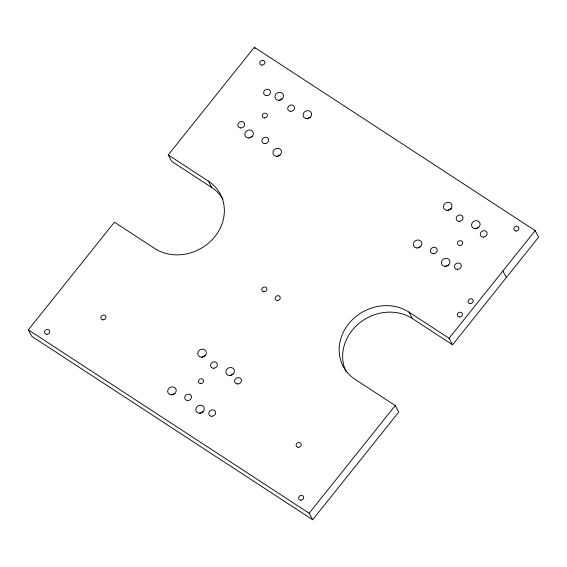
<?xml version="1.0" encoding="UTF-8"?>
<svg xmlns="http://www.w3.org/2000/svg" width="567" height="567" viewBox="0 0 567 567"><rect width="100%" height="100%" fill="white"/><g stroke="black" fill="none" stroke-linecap="round" stroke-linejoin="round"><path stroke-width="0.85" d="M28.35 329.866L114.442 222.2L154.557 248.403A43.992 38.917 -28.2 0 0 214.893 236.588A43.992 38.917 -28.2 0 0 208.365 181.114L168.243 154.919L254.335 47.252L535.163 230.627L538.65 237.134L452.558 344.8L412.443 318.597L408.949 312.091A43.992 38.917 -28.2 0 0 348.62 323.906A43.992 38.917 -28.2 0 0 355.148 379.38L395.263 405.575L398.757 412.081L312.665 519.748L31.837 336.373L28.35 329.866L309.171 513.234L312.665 519.748M309.171 513.234L395.263 405.575M452.558 344.8L449.071 338.286L535.163 230.627M408.949 312.091L449.071 338.286M223.044 199.265A43.992 38.917 -28.2 0 0 211.852 187.62L171.737 161.425L168.243 154.919M502.872 270.998L506.366 277.511M254.335 47.252L255.115 48.698M208.365 181.114L211.852 187.62M346.231 371.995A43.992 38.917 -28.2 0 1 345.523 370.464M345.197 369.691A43.992 38.917 -28.2 0 1 360.584 322.162A43.992 38.917 -28.2 0 1 412.443 318.597M475.968 228.976A4.401 3.891 -28.2 0 1 478.846 227.239M445.832 266.66A4.401 3.891 -28.2 0 1 448.717 264.924M418.559 247.524A4.401 3.891 -28.2 0 1 420.636 246.581M447.88 210.641A4.401 3.891 -28.2 0 1 451.885 208.819M307.47 118.957A4.401 3.891 -28.2 0 1 310.355 117.22M277.341 156.641A4.401 3.891 -28.2 0 1 280.218 154.897M279.389 100.621A4.401 3.891 -28.2 0 1 282.274 98.878M250.068 137.505A4.401 3.891 -28.2 0 1 252.138 136.562M172.892 394.377A4.401 3.891 -28.2 0 1 174.969 393.434M200.165 413.513A4.401 3.891 -28.2 0 1 203.05 411.777M230.301 375.829A4.401 3.891 -28.2 0 1 233.179 374.092M202.221 357.493A4.401 3.891 -28.2 0 1 205.098 355.757M277.284 300.475A2.637 2.332 -28.2 0 0 280.084 296.973A2.637 2.332 -28.2 0 0 275.675 296.761A2.637 2.332 -28.2 0 0 277.284 300.475M263.91 291.743A2.637 2.332 -28.2 0 0 266.71 288.242A2.637 2.332 -28.2 0 0 262.301 288.029A2.637 2.332 -28.2 0 0 263.91 291.743M516.013 231.024A2.637 2.332 -28.2 0 0 518.805 227.53A2.637 2.332 -28.2 0 0 514.404 227.31A2.637 2.332 -28.2 0 0 516.013 231.024M300.786 500.172A2.637 2.332 -28.2 0 0 303.579 496.685A2.637 2.332 -28.2 0 0 299.178 496.465A2.637 2.332 -28.2 0 0 300.786 500.172M46.707 334.268A2.637 2.332 -28.2 0 0 49.506 330.774A2.637 2.332 -28.2 0 0 45.098 330.561A2.637 2.332 -28.2 0 0 46.707 334.268M261.933 65.12A2.637 2.332 -28.2 0 0 264.732 61.626A2.637 2.332 -28.2 0 0 260.324 61.406A2.637 2.332 -28.2 0 0 261.933 65.12M459.688 245.461A2.637 2.332 -28.2 0 0 462.488 241.96A2.637 2.332 -28.2 0 0 458.079 241.748A2.637 2.332 -28.2 0 0 459.688 245.461M264.449 117.971A2.637 2.332 -28.2 0 0 267.248 114.477A2.637 2.332 -28.2 0 0 262.84 114.258A2.637 2.332 -28.2 0 0 264.449 117.971M200.647 383.583A2.637 2.332 -28.2 0 0 203.447 380.081A2.637 2.332 -28.2 0 0 199.038 379.869A2.637 2.332 -28.2 0 0 200.647 383.583M298.27 447.32A2.637 2.332 -28.2 0 0 301.063 443.826A2.637 2.332 -28.2 0 0 296.661 443.614A2.637 2.332 -28.2 0 0 298.27 447.32M103.031 319.838A2.637 2.332 -28.2 0 0 105.823 316.343A2.637 2.332 -28.2 0 0 101.422 316.124A2.637 2.332 -28.2 0 0 103.031 319.838M475.16 228.657A4.401 3.891 -28.2 0 0 479.817 222.831A4.401 3.891 -28.2 0 0 472.474 222.47A4.401 3.891 -28.2 0 0 475.16 228.657M447.079 210.322A4.401 3.891 -28.2 0 0 451.736 204.496A4.401 3.891 -28.2 0 0 444.393 204.134A4.401 3.891 -28.2 0 0 447.079 210.322M445.031 266.341A4.401 3.891 -28.2 0 0 449.688 260.508A4.401 3.891 -28.2 0 0 442.345 260.154A4.401 3.891 -28.2 0 0 445.031 266.341M416.943 247.999A4.401 3.891 -28.2 0 0 421.607 242.173A4.401 3.891 -28.2 0 0 414.264 241.811A4.401 3.891 -28.2 0 0 416.943 247.999M199.364 413.194A4.401 3.891 -28.2 0 0 204.021 407.361A4.401 3.891 -28.2 0 0 196.678 407A4.401 3.891 -28.2 0 0 199.364 413.194M229.493 375.51A4.401 3.891 -28.2 0 0 234.157 369.684A4.401 3.891 -28.2 0 0 226.807 369.323A4.401 3.891 -28.2 0 0 229.493 375.51M201.413 357.175A4.401 3.891 -28.2 0 0 206.069 351.349A4.401 3.891 -28.2 0 0 198.726 350.987A4.401 3.891 -28.2 0 0 201.413 357.175M171.284 394.852A4.401 3.891 -28.2 0 0 175.94 389.026A4.401 3.891 -28.2 0 0 168.597 388.664A4.401 3.891 -28.2 0 0 171.284 394.852M276.533 156.315A4.401 3.891 -28.2 0 0 281.197 150.489A4.401 3.891 -28.2 0 0 273.847 150.127A4.401 3.891 -28.2 0 0 276.533 156.315M306.669 118.638A4.401 3.891 -28.2 0 0 311.326 112.805A4.401 3.891 -28.2 0 0 303.983 112.45A4.401 3.891 -28.2 0 0 306.669 118.638M278.581 100.295A4.401 3.891 -28.2 0 0 283.245 94.469A4.401 3.891 -28.2 0 0 275.902 94.108A4.401 3.891 -28.2 0 0 278.581 100.295M248.452 137.979A4.401 3.891 -28.2 0 0 253.109 132.154A4.401 3.891 -28.2 0 0 245.766 131.792A4.401 3.891 -28.2 0 0 248.452 137.979M470.227 303.551A2.637 2.332 -28.2 0 0 473.027 300.056A2.637 2.332 -28.2 0 0 468.618 299.837A2.637 2.332 -28.2 0 0 470.227 303.551M459.468 317.01A2.637 2.332 -28.2 0 0 462.261 313.516A2.637 2.332 -28.2 0 0 457.86 313.296A2.637 2.332 -28.2 0 0 459.468 317.01M290.602 111.359A3.522 3.111 -28.2 0 0 294.33 106.695A3.522 3.111 -28.2 0 0 288.454 106.405A3.522 3.111 -28.2 0 0 290.602 111.359M264.775 143.657A3.522 3.111 -28.2 0 0 268.503 138.993A3.522 3.111 -28.2 0 0 262.627 138.702A3.522 3.111 -28.2 0 0 264.775 143.657M240.706 127.936A3.522 3.111 -28.2 0 0 244.434 123.273A3.522 3.111 -28.2 0 0 238.558 122.989A3.522 3.111 -28.2 0 0 240.706 127.936M266.533 95.639A3.522 3.111 -28.2 0 0 270.261 90.975A3.522 3.111 -28.2 0 0 264.385 90.692A3.522 3.111 -28.2 0 0 266.533 95.639M459.1 221.378A3.522 3.111 -28.2 0 0 462.828 216.714A3.522 3.111 -28.2 0 0 456.952 216.431A3.522 3.111 -28.2 0 0 459.1 221.378M433.273 253.676A3.522 3.111 -28.2 0 0 437.001 249.019A3.522 3.111 -28.2 0 0 431.126 248.729A3.522 3.111 -28.2 0 0 433.273 253.676M457.342 269.396A3.522 3.111 -28.2 0 0 461.07 264.732A3.522 3.111 -28.2 0 0 455.195 264.442A3.522 3.111 -28.2 0 0 457.342 269.396M483.169 237.098A3.522 3.111 -28.2 0 0 486.897 232.435A3.522 3.111 -28.2 0 0 481.022 232.144A3.522 3.111 -28.2 0 0 483.169 237.098M187.606 400.529A3.522 3.111 -28.2 0 0 191.334 395.865A3.522 3.111 -28.2 0 0 185.459 395.582A3.522 3.111 -28.2 0 0 187.606 400.529M213.433 368.231A3.522 3.111 -28.2 0 0 217.161 363.567A3.522 3.111 -28.2 0 0 211.285 363.284A3.522 3.111 -28.2 0 0 213.433 368.231M237.502 383.951A3.522 3.111 -28.2 0 0 241.23 379.288A3.522 3.111 -28.2 0 0 235.355 378.997A3.522 3.111 -28.2 0 0 237.502 383.951M211.675 416.249A3.522 3.111 -28.2 0 0 215.403 411.585A3.522 3.111 -28.2 0 0 209.528 411.295A3.522 3.111 -28.2 0 0 211.675 416.249"/></g></svg>
